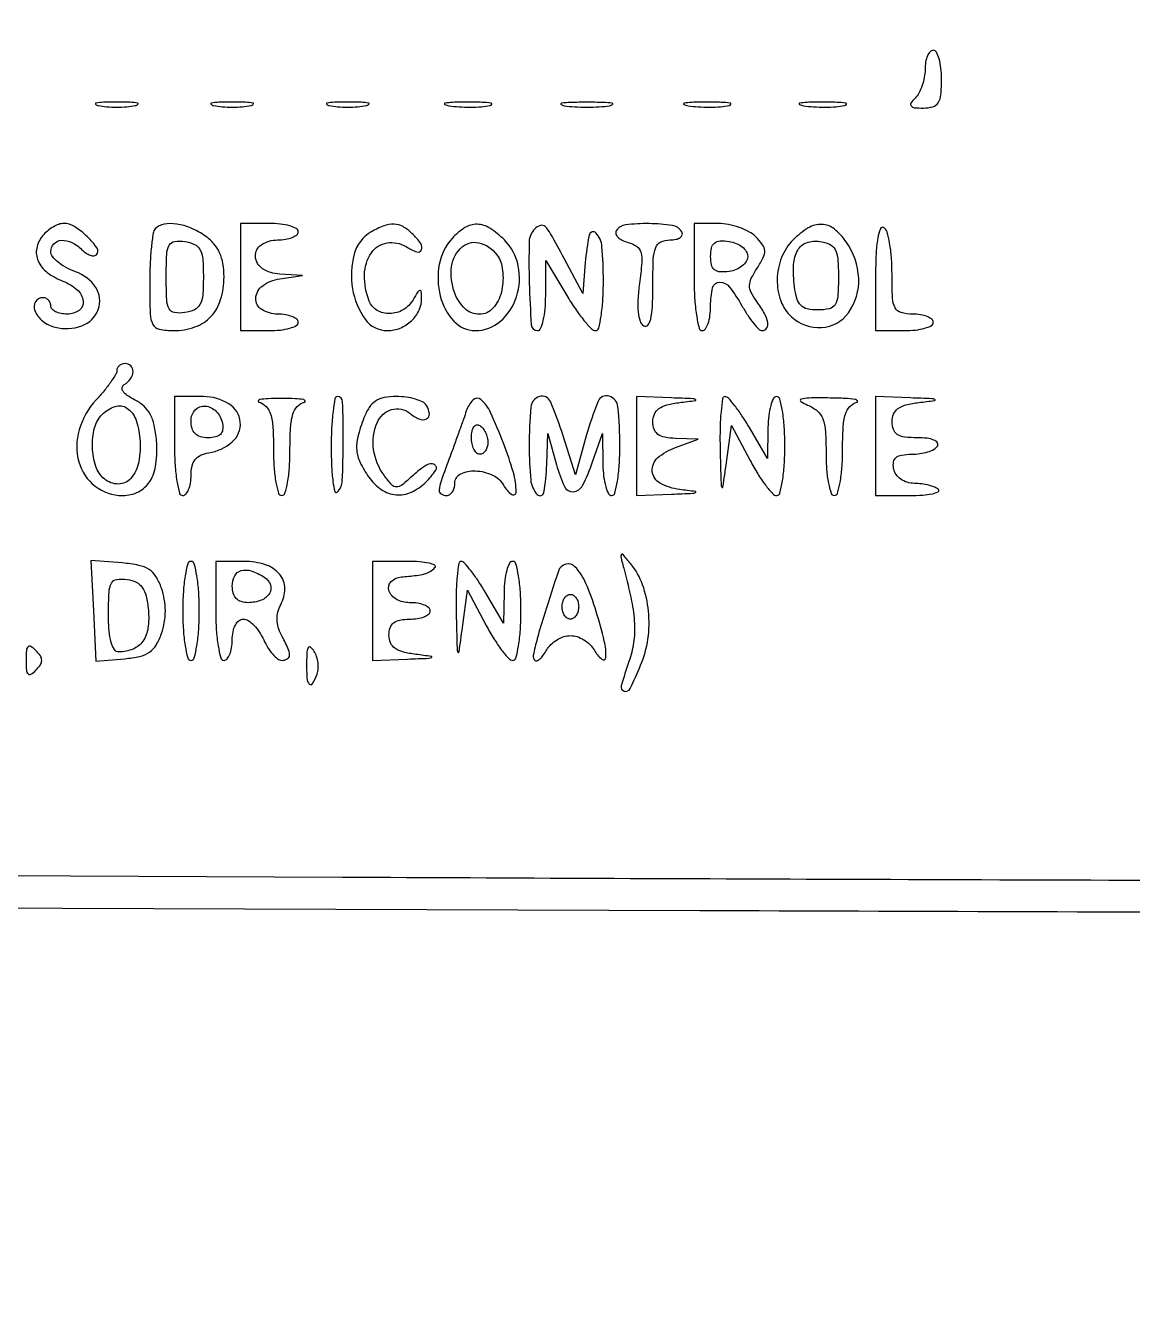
# Model space of a CAD drawing. Header units: millimetres. Extents: x 42961 to 43381, y 28224 to 28521.
# Drawn here: x 43301.1 to 43313.15, y 28317.02 to 28330.98 of the extents above; entities that cross this region are included whole.
import ezdxf

# ---------------------------------------------------------------- set-up
doc = ezdxf.new("R2010")
doc.units = ezdxf.units.MM

msp = doc.modelspace()

# ---------------------------------------------------------------- linework, layer by layer
for points in [[(43291.582, 28372.918), (43291.583, 28347.157), (43291.584, 28321.396), (43308.438, 28321.336, 0.000121), (43315.361, 28321.314, 0.000124), (43322.225, 28321.294, 0.00012)], [(43316.464, 28321.653, -0.000215), (43310.118, 28321.673, -0.000318), (43304.547, 28321.696), (43291.961, 28321.755), (43291.955, 28335.01, 0.000338), (43291.948, 28340.97, 0.000211), (43291.932, 28347.953, 0.000212), (43291.911, 28354.834, 0.000386), (43291.886, 28360.457)]]:
    msp.add_lwpolyline(points, format="xyb")
for points in [[(43310.892, 28330.5, -0.045545), (43310.884, 28330.413, -0.037078), (43310.86, 28330.323, -0.038434), (43310.825, 28330.242, -0.075503), (43310.784, 28330.186, 0.043912), (43310.738, 28330.132, 0.338229), (43310.74, 28330.101, 0.201593), (43310.775, 28330.082, 0.02009), (43310.874, 28330.078, 0.069723), (43310.976, 28330.093, 0.184862), (43311.035, 28330.136, 0.118928), (43311.064, 28330.223, 0.021923), (43311.071, 28330.392, 0.027026), (43311.065, 28330.513, 0.042582), (43311.045, 28330.614, 0.052312), (43311.016, 28330.686, 0.277684), (43310.982, 28330.707, 0.213207), (43310.947, 28330.691, 0.080277), (43310.918, 28330.646, 0.061077), (43310.898, 28330.579, 0.041555)], [(43301.888, 28330.105, 0.029693), (43301.98, 28330.092, 0.017887), (43302.09, 28330.089, 0.017887), (43302.2, 28330.092, 0.029693), (43302.292, 28330.105, 0.142433), (43302.32, 28330.119, 0.611425), (43302.316, 28330.132, 0.039503), (43302.235, 28330.141, 0.008087), (43302.09, 28330.144, 0.008087), (43301.945, 28330.141, 0.039503), (43301.864, 28330.132, 0.611425), (43301.86, 28330.119, 0.142433)], [(43303.145, 28330.105, 0.029693), (43303.238, 28330.092, 0.017887), (43303.348, 28330.089, 0.017887), (43303.458, 28330.092, 0.029693), (43303.55, 28330.105, 0.142433), (43303.577, 28330.119, 0.611425), (43303.574, 28330.132, 0.039503), (43303.492, 28330.141, 0.008087), (43303.348, 28330.144, 0.008087), (43303.203, 28330.141, 0.039503), (43303.121, 28330.132, 0.611425), (43303.118, 28330.119, 0.142433)], [(43304.403, 28330.105, 0.029693), (43304.495, 28330.092, 0.017887), (43304.605, 28330.089, 0.017887), (43304.715, 28330.092, 0.029693), (43304.807, 28330.105, 0.142433), (43304.835, 28330.119, 0.611425), (43304.831, 28330.132, 0.039503), (43304.75, 28330.141, 0.008087), (43304.605, 28330.144, 0.008087), (43304.46, 28330.141, 0.039503), (43304.379, 28330.132, 0.611425), (43304.375, 28330.119, 0.142433)], [(43305.706, 28330.104, 0.022548), (43305.816, 28330.092, 0.015659), (43305.941, 28330.088, 0.015827), (43306.061, 28330.093, 0.031163), (43306.155, 28330.105, 0.248898), (43306.173, 28330.119, 0.49082), (43306.165, 28330.132, 0.030832), (43306.069, 28330.14, 0.00738), (43305.907, 28330.142, 0.006817), (43305.747, 28330.14, 0.040183), (43305.663, 28330.13, 0.720633), (43305.661, 28330.118, 0.075924)], [(43306.962, 28330.104, 0.023547), (43307.075, 28330.092, 0.014044), (43307.209, 28330.088, 0.014044), (43307.344, 28330.092, 0.023547), (43307.456, 28330.104, 0.124239), (43307.489, 28330.117, 0.664672), (43307.486, 28330.13, 0.03126), (43307.386, 28330.139, 0.006336), (43307.209, 28330.141, 0.006336), (43307.032, 28330.139, 0.03126), (43306.933, 28330.13, 0.664672), (43306.93, 28330.117, 0.124239)], [(43308.311, 28330.104, 0.022548), (43308.421, 28330.092, 0.015659), (43308.545, 28330.088, 0.015827), (43308.665, 28330.093, 0.031163), (43308.76, 28330.105, 0.248898), (43308.777, 28330.119, 0.49082), (43308.77, 28330.132, 0.030832), (43308.673, 28330.14, 0.00738), (43308.512, 28330.142, 0.006817), (43308.351, 28330.14, 0.040183), (43308.267, 28330.13, 0.720633), (43308.266, 28330.118, 0.075924)], [(43309.568, 28330.104, 0.022548), (43309.678, 28330.092, 0.015659), (43309.803, 28330.088, 0.015827), (43309.923, 28330.093, 0.031163), (43310.017, 28330.105, 0.248898), (43310.035, 28330.119, 0.49082), (43310.027, 28330.132, 0.030832), (43309.93, 28330.14, 0.00738), (43309.769, 28330.142, 0.006817), (43309.608, 28330.14, 0.040183), (43309.525, 28330.13, 0.720633), (43309.523, 28330.118, 0.075924)], [(43301.283, 28328.687, 0.125206), (43301.218, 28328.551, 0.155088), (43301.234, 28328.412, 0.12651), (43301.333, 28328.287, 0.070906), (43301.504, 28328.193, -0.090587), (43301.659, 28328.099, -0.180878), (43301.725, 28327.974, -0.277781), (43301.682, 28327.874, -0.155573), (43301.551, 28327.833, -0.048028), (43301.483, 28327.839, -0.068025), (43301.424, 28327.859, -0.088204), (43301.385, 28327.888, -0.191087), (43301.372, 28327.923, 0.099038), (43301.365, 28327.957, 0.097945), (43301.345, 28327.986, 0.097945), (43301.316, 28328.006, 0.099038), (43301.282, 28328.012, 0.269354), (43301.204, 28327.967, 0.23334), (43301.198, 28327.871, 0.123368), (43301.284, 28327.757, 0.109258), (43301.418, 28327.69, 0.150875), (43301.71, 28327.705, 0.219513), (43301.889, 28327.885, 0.239214), (43301.861, 28328.124, 0.163826), (43301.641, 28328.295, -0.038986), (43301.538, 28328.341, -0.048318), (43301.451, 28328.399, -0.055992), (43301.391, 28328.46, -0.167193), (43301.372, 28328.515, -0.192125), (43301.405, 28328.599, -0.190705), (43301.487, 28328.637, -0.129496), (43301.601, 28328.614, -0.082199), (43301.711, 28328.535, 0.045723), (43301.756, 28328.498, 0.065644), (43301.801, 28328.475, 0.085674), (43301.841, 28328.468, 0.198541), (43301.868, 28328.479, 0.361358), (43301.875, 28328.553, 0.051691), (43301.77, 28328.676, 0.049467), (43301.629, 28328.787, 0.142166), (43301.511, 28328.821, 0.089557), (43301.458, 28328.811, 0.043118), (43301.396, 28328.782, 0.040905), (43301.334, 28328.738, 0.046259)], [(43302.509, 28328.761, 0.161051), (43302.486, 28328.714, 0.011119), (43302.467, 28328.565, 0.014928), (43302.454, 28328.382, 0.010625), (43302.449, 28328.177, 0.007185), (43302.454, 28327.835, 0.10957), (43302.483, 28327.72, 0.234203), (43302.553, 28327.668, 0.046356), (43302.712, 28327.653, 0.085219), (43302.942, 28327.693, 0.120719), (43303.115, 28327.806, 0.115196), (43303.221, 28327.991, 0.072986), (43303.258, 28328.238, 0.040604), (43303.246, 28328.384, 0.065421), (43303.21, 28328.502, 0.072017), (43303.148, 28328.6, 0.062224), (43303.058, 28328.681, 0.050256), (43302.901, 28328.769, 0.066479), (43302.743, 28328.814, 0.080936), (43302.606, 28328.812, 0.152923)], [(43303.437, 28328.237), (43303.437, 28327.653), (43303.752, 28327.653, 0.027026), (43303.872, 28327.66, 0.042582), (43303.974, 28327.68, 0.052312), (43304.045, 28327.708, 0.277684), (43304.066, 28327.743, 0.226478), (43304.05, 28327.777, 0.074992), (43304, 28327.806, 0.057076), (43303.928, 28327.826, 0.038131), (43303.842, 28327.833, -0.140518), (43303.668, 28327.883, -0.27425), (43303.604, 28328.006, -0.22705), (43303.679, 28328.143, -0.117815), (43303.864, 28328.218), (43304.111, 28328.255), (43303.864, 28328.268, -0.129317), (43303.678, 28328.328, -0.239895), (43303.6, 28328.462, -0.271961), (43303.665, 28328.589, -0.143169), (43303.842, 28328.641, 0.038131), (43303.928, 28328.648, 0.057076), (43304, 28328.668, 0.074992), (43304.05, 28328.697, 0.226478), (43304.066, 28328.731, 0.277684), (43304.045, 28328.766, 0.052312), (43303.974, 28328.794, 0.042582), (43303.872, 28328.814, 0.027026), (43303.752, 28328.821), (43303.437, 28328.821)], [(43304.859, 28328.728, 0.197877), (43304.675, 28328.487, 0.107006), (43304.657, 28328.109, 0.115225), (43304.796, 28327.777, 0.241194), (43305.038, 28327.653, 0.099509), (43305.177, 28327.681, 0.091353), (43305.3, 28327.761, 0.094085), (43305.383, 28327.877, 0.114002), (43305.41, 28328.008, 0.02108), (43305.406, 28328.079, 0.439142), (43305.391, 28328.091, 0.207524), (43305.368, 28328.075, 0.009158), (43305.316, 28327.99, -0.126242), (43305.209, 28327.881, -0.128048), (43305.062, 28327.838, -0.142699), (43304.925, 28327.873, -0.168845), (43304.839, 28327.975, -0.095375), (43304.788, 28328.262, -0.146493), (43304.863, 28328.501, -0.206219), (43305.033, 28328.609, -0.181916), (43305.241, 28328.568, 0.051478), (43305.357, 28328.511, 0.395186), (43305.408, 28328.532, 0.26776), (43305.401, 28328.602, 0.039226), (43305.305, 28328.713, 0.071261), (43305.208, 28328.786, 0.11752), (43305.11, 28328.813, 0.099518), (43304.998, 28328.794, 0.041109)], [(43305.741, 28328.657, 0.138885), (43305.602, 28328.375, 0.108198), (43305.613, 28328.031, 0.123793), (43305.761, 28327.757, 0.210679), (43305.995, 28327.653, 0.18079), (43306.267, 28327.755, 0.137236), (43306.443, 28328.022, 0.127256), (43306.462, 28328.359, 0.148304), (43306.311, 28328.641, 0.052883), (43306.153, 28328.769, 0.137629), (43306.015, 28328.812, 0.149868), (43305.882, 28328.775, 0.066893)], [(43306.641, 28328.761, 0.193173), (43306.581, 28328.622, 0.012283), (43306.582, 28328.171, 0.009829), (43306.604, 28327.716, 0.394915), (43306.671, 28327.653, 0.303081), (43306.705, 28327.677, 0.04014), (43306.734, 28327.765, 0.03557), (43306.754, 28327.889, 0.022191), (43306.761, 28328.035), (43306.762, 28328.417), (43306.991, 28328.035, 0.015225), (43307.085, 28327.889, 0.021695), (43307.177, 28327.765, 0.01856), (43307.26, 28327.672, 0.205045), (43307.304, 28327.653, 0.345417), (43307.338, 28327.679, 0.02113), (43307.364, 28327.812, 0.024216), (43307.383, 28327.986, 0.014776), (43307.389, 28328.192, 0.019362), (43307.374, 28328.569, 0.175356), (43307.308, 28328.717, 0.600894), (43307.236, 28328.697, 0.030736), (43307.192, 28328.394), (43307.165, 28328.057), (43306.961, 28328.439, 0.004087), (43306.815, 28328.707, 0.069004), (43306.755, 28328.787, 0.282172), (43306.703, 28328.799, 0.118945)], [(43307.53, 28328.741, 0.216585), (43307.526, 28328.707, 0.124745), (43307.548, 28328.671, 0.082527), (43307.594, 28328.639, 0.047449), (43307.659, 28328.615, -0.089747), (43307.751, 28328.572, -0.173834), (43307.797, 28328.507, -0.088226), (43307.807, 28328.394, -0.01319), (43307.782, 28328.168, 0.019404), (43307.765, 28327.993, 0.039141), (43307.768, 28327.855, 0.051349), (43307.788, 28327.756, 0.180455), (43307.828, 28327.705, 0.376229), (43307.872, 28327.712, 0.115324), (43307.904, 28327.778, 0.044879), (43307.923, 28327.916, 0.01158), (43307.928, 28328.142, -0.009435), (43307.933, 28328.431, -0.079413), (43307.959, 28328.558, -0.19537), (43308.014, 28328.619, -0.111537), (43308.113, 28328.641, 0.047867), (43308.18, 28328.648, 0.104212), (43308.227, 28328.668, 0.181468), (43308.248, 28328.697, 0.202618), (43308.242, 28328.731, 0.221556), (43308.14, 28328.798, 0.032699), (43307.886, 28328.819, 0.03252), (43307.632, 28328.806, 0.229276)], [(43308.377, 28328.237, 0.013867), (43308.383, 28328.009, 0.024301), (43308.403, 28327.822, 0.022017), (43308.431, 28327.681, 0.345347), (43308.467, 28327.653, 0.254951), (43308.501, 28327.672, 0.06271), (43308.53, 28327.732, 0.048861), (43308.55, 28327.819, 0.031626), (43308.557, 28327.923, -0.056221), (43308.579, 28328.121, -0.349378), (43308.654, 28328.181, -0.232793), (43308.761, 28328.128, -0.035077), (43308.898, 28327.923, 0.01755), (43308.961, 28327.82, 0.024503), (43309.025, 28327.733, 0.02252), (43309.083, 28327.668, 0.199272), (43309.118, 28327.654, 0.252955), (43309.167, 28327.68, 0.194382), (43309.18, 28327.741, 0.0838), (43309.144, 28327.84, 0.029308), (43309.061, 28327.969, -0.039058), (43308.999, 28328.068, -0.12193), (43308.981, 28328.144, -0.112362), (43309, 28328.223, -0.030601), (43309.064, 28328.335, 0.027529), (43309.13, 28328.449, 0.130319), (43309.146, 28328.522, 0.146992), (43309.122, 28328.589, 0.03832), (43309.048, 28328.676, 0.072451), (43308.973, 28328.731, 0.038739), (43308.868, 28328.778, 0.03758), (43308.751, 28328.81, 0.047779), (43308.64, 28328.821), (43308.377, 28328.821)], [(43309.455, 28328.641, 0.103409), (43309.329, 28328.449, 0.088959), (43309.282, 28328.211, 0.092066), (43309.32, 28327.979, 0.122185), (43309.439, 28327.802, 0.201493), (43309.766, 28327.687, 0.224585), (43310.057, 28327.847, 0.170204), (43310.169, 28328.224, 0.141948), (43310.033, 28328.621, 0.071653), (43309.902, 28328.761, 0.161159), (43309.767, 28328.811, 0.148358), (43309.62, 28328.772, 0.05776)], [(43310.353, 28328.242), (43310.353, 28327.653), (43310.667, 28327.653, 0.027026), (43310.788, 28327.66, 0.042582), (43310.889, 28327.68, 0.052312), (43310.961, 28327.708, 0.277684), (43310.982, 28327.743, 0.226478), (43310.965, 28327.777, 0.074992), (43310.916, 28327.806, 0.057076), (43310.843, 28327.826, 0.038131), (43310.757, 28327.833, -0.062618), (43310.63, 28327.849, -0.216343), (43310.566, 28327.9, -0.106945), (43310.538, 28328.007, -0.010564), (43310.532, 28328.277, 0.018832), (43310.526, 28328.451, 0.025672), (43310.506, 28328.606, 0.024383), (43310.478, 28328.729, 0.187586), (43310.443, 28328.776, 0.469367), (43310.405, 28328.763, 0.050604), (43310.377, 28328.661, 0.030582), (43310.358, 28328.488, 0.011118)], [(43303.033, 28328.237, -0.019116), (43303.026, 28328.041, -0.101285), (43302.996, 28327.938, -0.164128), (43302.936, 28327.881, -0.074836), (43302.831, 28327.849, -0.071445), (43302.719, 28327.849, -0.241106), (43302.661, 28327.89, -0.10971), (43302.634, 28327.989, -0.010782), (43302.629, 28328.237, -0.010782), (43302.634, 28328.485, -0.10971), (43302.661, 28328.584, -0.241106), (43302.719, 28328.625, -0.071445), (43302.831, 28328.625, -0.074836), (43302.936, 28328.593, -0.164128), (43302.996, 28328.536, -0.101285), (43303.026, 28328.433, -0.019116)], [(43306.248, 28328.453, -0.081642), (43306.278, 28328.381, -0.039195), (43306.294, 28328.282, -0.037502), (43306.294, 28328.173, -0.043868), (43306.278, 28328.071, -0.121664), (43306.186, 28327.897, -0.209178), (43306.039, 28327.831, -0.197802), (43305.884, 28327.892, -0.110989), (43305.77, 28328.063, -0.122944), (43305.736, 28328.352, -0.19235), (43305.855, 28328.568, -0.259851), (43306.058, 28328.604, -0.170788)], [(43308.961, 28328.462, -0.139711), (43308.945, 28328.408, -0.08408), (43308.901, 28328.358, -0.072525), (43308.836, 28328.319, -0.062417), (43308.759, 28328.298, -0.046777), (43308.659, 28328.293, -0.159873), (43308.599, 28328.316, -0.16992), (43308.567, 28328.369, -0.054436), (43308.557, 28328.462, -0.054436), (43308.567, 28328.554, -0.16992), (43308.599, 28328.607, -0.159873), (43308.659, 28328.63, -0.046777), (43308.759, 28328.625, -0.062417), (43308.836, 28328.604, -0.072525), (43308.901, 28328.565, -0.08408), (43308.945, 28328.515, -0.139711)], [(43309.949, 28328.237, -0.016149), (43309.942, 28328.029, -0.124134), (43309.912, 28327.936, -0.201266), (43309.849, 28327.891, -0.05449), (43309.724, 28327.878, -0.052962), (43309.609, 28327.89, -0.144875), (43309.539, 28327.929, -0.129501), (43309.496, 28328.003, -0.038644), (43309.47, 28328.132, -0.038168), (43309.461, 28328.374, -0.11846), (43309.505, 28328.53, -0.183194), (43309.601, 28328.611, -0.119789), (43309.746, 28328.625, -0.0745), (43309.852, 28328.594, -0.164283), (43309.912, 28328.536, -0.101485), (43309.941, 28328.433, -0.019107)], [(43302.09, 28327.217, -0.137331), (43302.078, 28327.174, -0.016863), (43302.024, 28327.092, -0.018929), (43301.952, 28326.997, -0.014588), (43301.866, 28326.898, 0.115838), (43301.68, 28326.572, 0.139879), (43301.678, 28326.222, 0.16282), (43301.855, 28325.959, 0.165329), (43302.154, 28325.857, 0.116326), (43302.328, 28325.898, 0.139564), (43302.451, 28326.011, 0.107746), (43302.517, 28326.199, 0.051603), (43302.523, 28326.455, 0.031852), (43302.498, 28326.622, 0.070483), (43302.454, 28326.743, 0.085853), (43302.384, 28326.832, 0.069233), (43302.284, 28326.9, -0.032986), (43302.204, 28326.947, -0.095261), (43302.158, 28326.992, -0.198731), (43302.15, 28327.032, -0.210864), (43302.172, 28327.065, 0.101334), (43302.241, 28327.129, 0.145681), (43302.267, 28327.208, 0.211196), (43302.243, 28327.269, 0.195655), (43302.18, 28327.294, 0.084057), (43302.146, 28327.288, 0.093107), (43302.117, 28327.271, 0.100505), (43302.097, 28327.247, 0.116351)], [(43302.719, 28326.396, 0.015416), (43302.725, 28326.188, 0.025878), (43302.745, 28326.014, 0.024068), (43302.773, 28325.884, 0.339565), (43302.809, 28325.857, 0.221993), (43302.843, 28325.873, 0.076815), (43302.872, 28325.921, 0.058415), (43302.892, 28325.992, 0.039255), (43302.899, 28326.075, -0.054765), (43302.91, 28326.177, -0.111518), (43302.944, 28326.249, -0.12044), (43303.003, 28326.296, -0.070259), (43303.091, 28326.322, 0.143071), (43303.348, 28326.441, 0.240701), (43303.435, 28326.656, 0.235332), (43303.311, 28326.856, 0.139937), (43303.036, 28326.935), (43302.719, 28326.935)], [(43303.639, 28326.873, -0.142739), (43303.717, 28326.827, -0.11525), (43303.765, 28326.742, -0.059277), (43303.79, 28326.597, -0.013064), (43303.797, 28326.344, 0.017338), (43303.803, 28326.158, 0.028229), (43303.823, 28326, 0.02758), (43303.851, 28325.883, 0.330911), (43303.886, 28325.857, 0.330911), (43303.922, 28325.883, 0.02758), (43303.95, 28326, 0.028229), (43303.97, 28326.158, 0.017338), (43303.976, 28326.344, -0.013064), (43303.983, 28326.597, -0.059277), (43304.008, 28326.742, -0.11525), (43304.056, 28326.827, -0.142739), (43304.133, 28326.873, 0.426272), (43304.142, 28326.888, 0.284687), (43304.126, 28326.902, 0.032121), (43304.032, 28326.911, 0.009088), (43303.886, 28326.914, 0.009088), (43303.74, 28326.911, 0.032121), (43303.647, 28326.902, 0.284687), (43303.631, 28326.888, 0.426272)], [(43304.425, 28326.381, 0.010988), (43304.43, 28326.173, 0.021891), (43304.444, 28326.009, 0.026556), (43304.465, 28325.899, 0.585412), (43304.49, 28325.892, 0.186986), (43304.546, 28326.018, 0.010861), (43304.556, 28326.446, 0.008414), (43304.55, 28326.879, 0.404919), (43304.493, 28326.935, 0.364163), (43304.466, 28326.912, 0.013387), (43304.445, 28326.772, 0.018845), (43304.43, 28326.593, 0.011417)], [(43304.782, 28326.704, 0.026609), (43304.715, 28326.496, 0.08454), (43304.703, 28326.35, 0.09448), (43304.739, 28326.218, 0.03846), (43304.835, 28326.057, 0.090788), (43304.971, 28325.922, 0.128357), (43305.131, 28325.865, 0.128325), (43305.298, 28325.894, 0.090718), (43305.456, 28326.002, 0.045869), (43305.564, 28326.132, 0.451583), (43305.549, 28326.193, 0.27156), (43305.463, 28326.189, 0.037785), (43305.316, 28326.075, -0.013971), (43305.193, 28325.969, -0.173822), (43305.136, 28325.95, -0.213523), (43305.085, 28325.973, -0.022315), (43305.001, 28326.077, -0.123395), (43304.887, 28326.358, -0.13396), (43304.924, 28326.649, -0.223211), (43305.082, 28326.793, -0.253395), (43305.281, 28326.753, 0.072106), (43305.383, 28326.691, 0.214819), (43305.463, 28326.692, 0.321432), (43305.494, 28326.748, 0.11013), (43305.462, 28326.839, 0.141776), (43305.421, 28326.876, 0.041956), (43305.342, 28326.907, 0.038408), (43305.243, 28326.928, 0.033161), (43305.136, 28326.935, 0.044403), (43305.002, 28326.923, 0.100208), (43304.908, 28326.886, 0.105426), (43304.839, 28326.816, 0.052631)], [(43305.896, 28326.778, -0.005757), (43305.868, 28326.695, -0.00163), (43305.823, 28326.567, -0.001642), (43305.771, 28326.423, -0.001735), (43305.719, 28326.282, 0.004143), (43305.622, 28326.014, 0.063751), (43305.601, 28325.918, 0.278313), (43305.622, 28325.875, 0.143436), (43305.683, 28325.857, 0.148195), (43305.717, 28325.867, 0.098894), (43305.746, 28325.897, 0.082425), (43305.766, 28325.94, 0.064853), (43305.772, 28325.992, -0.287501), (43305.835, 28326.092, -0.12365), (43305.996, 28326.125, -0.098464), (43306.181, 28326.08, -0.158019), (43306.3, 28325.97, 0.109536), (43306.391, 28325.869, 0.610881), (43306.439, 28325.894, 0.071675), (43306.409, 28326.108, 0.020184), (43306.301, 28326.428, 0.015425), (43306.161, 28326.761, 0.108281), (43306.056, 28326.901, 0.390378), (43305.97, 28326.898, 0.120889)], [(43306.581, 28326.396, 0.022696), (43306.598, 28326.026, 0.168156), (43306.669, 28325.867, 0.618887), (43306.741, 28325.889, 0.033509), (43306.772, 28326.194), (43306.783, 28326.531), (43306.878, 28326.192, 0.040274), (43306.965, 28325.955, 0.313759), (43307.062, 28325.898, 0.262662), (43307.163, 28325.967, 0.03223), (43307.272, 28326.223), (43307.379, 28326.531), (43307.384, 28326.194, 0.025181), (43307.392, 28326.065, 0.039733), (43307.414, 28325.956, 0.047226), (43307.444, 28325.879, 0.284156), (43307.479, 28325.857, 0.339565), (43307.514, 28325.884, 0.024068), (43307.542, 28326.014, 0.025878), (43307.562, 28326.188, 0.015416), (43307.569, 28326.396, 0.024059), (43307.548, 28326.822, 0.302941), (43307.451, 28326.94, 0.388365), (43307.332, 28326.883, 0.028501), (43307.203, 28326.508), (43307.084, 28326.082), (43306.951, 28326.508, 0.02705), (43306.813, 28326.88, 0.380905), (43306.694, 28326.935, 0.305062), (43306.6, 28326.82, 0.023038)], [(43307.748, 28326.396), (43307.748, 28325.857), (43308.13, 28325.871, 0.001178), (43308.363, 28325.881, 0.118219), (43308.394, 28325.89, 0.719386), (43308.392, 28325.9, 0.002653), (43308.22, 28325.922, -0.09483), (43308.008, 28325.991, -0.247815), (43307.922, 28326.12, -0.242259), (43307.98, 28326.266, -0.092097), (43308.175, 28326.381), (43308.422, 28326.472), (43308.175, 28326.479, -0.03833), (43308.057, 28326.491, -0.113116), (43307.983, 28326.523, -0.149341), (43307.942, 28326.578, -0.086545), (43307.928, 28326.66, -0.100783), (43307.945, 28326.743, -0.1371), (43307.993, 28326.803, -0.094495), (43308.08, 28326.844, -0.030931), (43308.22, 28326.87, 0.002653), (43308.392, 28326.892, 0.719386), (43308.394, 28326.902, 0.118219), (43308.363, 28326.911, 0.001178), (43308.13, 28326.92), (43307.748, 28326.935)], [(43308.66, 28326.373, 0.000645), (43308.67, 28325.989, 0.096886), (43308.679, 28325.946, 0.754551), (43308.691, 28325.948, 0.001715), (43308.729, 28326.216), (43308.784, 28326.62), (43308.987, 28326.239, 0.016787), (43309.07, 28326.093, 0.023919), (43309.155, 28325.969, 0.021464), (43309.232, 28325.877, 0.211731), (43309.277, 28325.857, 0.342186), (43309.311, 28325.884, 0.022543), (43309.339, 28326.015, 0.02512), (43309.359, 28326.189, 0.015349), (43309.365, 28326.396, 0.015416), (43309.359, 28326.604, 0.025878), (43309.339, 28326.778, 0.024068), (43309.311, 28326.908, 0.339565), (43309.275, 28326.935, 0.284825), (43309.24, 28326.913, 0.04736), (43309.211, 28326.836, 0.039788), (43309.189, 28326.727, 0.025185), (43309.181, 28326.598), (43309.177, 28326.261), (43308.979, 28326.597, 0.01377), (43308.898, 28326.726, 0.019899), (43308.82, 28326.835, 0.016086), (43308.75, 28326.918, 0.209461), (43308.714, 28326.934, 0.374988), (43308.688, 28326.912, 0.013247), (43308.67, 28326.77, 0.018709), (43308.66, 28326.589, 0.011257)], [(43309.612, 28326.842, -0.079559), (43309.717, 28326.779, -0.127882), (43309.777, 28326.694, -0.075748), (43309.807, 28326.558, -0.014966), (43309.814, 28326.309, 0.018709), (43309.82, 28326.136, 0.030344), (43309.84, 28325.99, 0.031132), (43309.869, 28325.882, 0.323127), (43309.904, 28325.857, 0.330911), (43309.939, 28325.883, 0.02758), (43309.967, 28326, 0.028229), (43309.987, 28326.158, 0.017338), (43309.994, 28326.344, -0.013064), (43310, 28326.597, -0.059277), (43310.025, 28326.742, -0.11525), (43310.073, 28326.827, -0.142739), (43310.151, 28326.873, 0.54726), (43310.156, 28326.888, 0.183881), (43310.13, 28326.903, 0.027659), (43310.022, 28326.914, 0.008626), (43309.859, 28326.919, 0.005149), (43309.625, 28326.919, 0.0727), (43309.543, 28326.906, 0.625684), (43309.539, 28326.881, 0.055727)], [(43310.353, 28326.396), (43310.353, 28325.857), (43310.727, 28325.857, 0.016274), (43310.866, 28325.862, 0.035223), (43310.972, 28325.876, 0.064748), (43311.033, 28325.897, 0.511632), (43311.037, 28325.922, 0.101472), (43310.999, 28325.947, 0.03194), (43310.933, 28325.968, 0.030422), (43310.856, 28325.983, 0.029444), (43310.776, 28325.989, -0.070525), (43310.697, 28326.001, -0.080061), (43310.627, 28326.035, -0.086852), (43310.576, 28326.087, -0.104559), (43310.55, 28326.149, -0.086837), (43310.549, 28326.223, -0.186858), (43310.576, 28326.271, -0.133307), (43310.638, 28326.298, -0.036982), (43310.745, 28326.306, 0.036571), (43310.836, 28326.313, 0.040724), (43310.921, 28326.332, 0.044687), (43310.99, 28326.361, 0.133171), (43311.026, 28326.396, 0.297719), (43311.026, 28326.431, 0.145541), (43310.989, 28326.46, 0.069343), (43310.914, 28326.48, 0.027979), (43310.807, 28326.486, -0.029717), (43310.671, 28326.494, -0.111854), (43310.59, 28326.522, -0.164998), (43310.547, 28326.576, -0.088304), (43310.532, 28326.66, -0.100783), (43310.549, 28326.743, -0.1371), (43310.597, 28326.803, -0.094495), (43310.684, 28326.844, -0.030931), (43310.824, 28326.87, 0.002653), (43310.996, 28326.892, 0.719386), (43310.998, 28326.902, 0.118219), (43310.967, 28326.911, 0.001178), (43310.735, 28326.92), (43310.353, 28326.935)], [(43302.342, 28326.477, -0.06689), (43302.329, 28326.223, -0.134905), (43302.242, 28326.043, -0.215811), (43302.107, 28325.982, -0.175157), (43301.955, 28326.037, -0.140903), (43301.862, 28326.174, -0.071012), (43301.825, 28326.382, -0.070692), (43301.848, 28326.593, -0.135235), (43301.931, 28326.74, -0.117125), (43302.071, 28326.826, -0.225703), (43302.199, 28326.81, -0.166296), (43302.296, 28326.689, -0.064818)], [(43303.241, 28326.642, -0.081073), (43303.243, 28326.572, -0.164476), (43303.219, 28326.523, -0.142094), (43303.167, 28326.495, -0.055256), (43303.085, 28326.486, -0.067185), (43303.001, 28326.497, -0.12999), (43302.943, 28326.531, -0.12999), (43302.91, 28326.588, -0.067185), (43302.899, 28326.672, -0.188778), (43302.944, 28326.789, -0.232055), (43303.053, 28326.831, -0.183129), (43303.174, 28326.773, -0.143076)], [(43306.132, 28326.435, -0.067639), (43306.125, 28326.386, -0.08433), (43306.105, 28326.344, -0.09965), (43306.076, 28326.316, -0.142666), (43306.042, 28326.306, -0.195654), (43306.008, 28326.32, -0.086673), (43305.978, 28326.36, -0.066561), (43305.959, 28326.42, -0.0466), (43305.952, 28326.491, -0.047867), (43305.959, 28326.558, -0.104212), (43305.978, 28326.605, -0.181468), (43306.008, 28326.626, -0.202618), (43306.042, 28326.62, -0.08825), (43306.076, 28326.59, -0.053305), (43306.105, 28326.543, -0.051278), (43306.125, 28326.489, -0.061875)], [(43307.615, 28325.049, -0.014112), (43307.696, 28324.707, -0.038026), (43307.728, 28324.46, -0.050176), (43307.718, 28324.254, -0.046887), (43307.668, 28324.049, 0.014791), (43307.584, 28323.785, 0.40138), (43307.616, 28323.725, 0.375561), (43307.68, 28323.753, 0.014564), (43307.795, 28324.007, 0.064147), (43307.874, 28324.293, 0.05923), (43307.88, 28324.598, 0.061759), (43307.816, 28324.884, 0.085525), (43307.688, 28325.111, 0.004862), (43307.603, 28325.213, 0.416999), (43307.585, 28325.215, 0.283146), (43307.578, 28325.193, 0.003513)], [(43301.836, 28324.601), (43301.863, 28324.052), (43302.177, 28324.079, 0.034127), (43302.34, 28324.104, 0.094957), (43302.445, 28324.15, 0.107634), (43302.519, 28324.228, 0.051526), (43302.577, 28324.353, 0.042791), (43302.608, 28324.474, 0.041327), (43302.619, 28324.6, 0.041327), (43302.608, 28324.726, 0.042791), (43302.577, 28324.847, 0.052459), (43302.517, 28324.974, 0.113669), (43302.442, 28325.051, 0.094071), (43302.331, 28325.096, 0.028605), (43302.15, 28325.122), (43301.809, 28325.15)], [(43302.809, 28324.6, 0.015416), (43302.815, 28324.392, 0.025878), (43302.835, 28324.218, 0.024068), (43302.863, 28324.088, 0.339565), (43302.899, 28324.061, 0.339565), (43302.934, 28324.088, 0.024068), (43302.962, 28324.218, 0.025878), (43302.982, 28324.392, 0.015416), (43302.988, 28324.6, 0.015416), (43302.982, 28324.808, 0.025878), (43302.962, 28324.981, 0.024068), (43302.934, 28325.111, 0.339565), (43302.899, 28325.139, 0.339565), (43302.863, 28325.111, 0.024068), (43302.835, 28324.981, 0.025878), (43302.815, 28324.808, 0.015416)], [(43303.168, 28324.6, 0.015416), (43303.174, 28324.392, 0.025878), (43303.194, 28324.218, 0.024068), (43303.222, 28324.088, 0.339565), (43303.258, 28324.061, 0.226478), (43303.292, 28324.077, 0.074992), (43303.321, 28324.127, 0.057076), (43303.341, 28324.199, 0.038131), (43303.348, 28324.285, -0.048941), (43303.356, 28324.373, -0.074201), (43303.382, 28324.445, -0.097497), (43303.421, 28324.493, -0.174274), (43303.468, 28324.51, -0.145081), (43303.521, 28324.494, -0.053401), (43303.583, 28324.444, -0.047285), (43303.642, 28324.371, -0.041165), (43303.69, 28324.285, 0.031507), (43303.736, 28324.199, 0.039814), (43303.79, 28324.127, 0.044326), (43303.842, 28324.076, 0.171894), (43303.885, 28324.061, 0.123412), (43303.947, 28324.076, 0.278482), (43303.971, 28324.117, 0.106144), (43303.954, 28324.193, 0.01541), (43303.883, 28324.337, -0.052536), (43303.848, 28324.422, -0.064658), (43303.835, 28324.507, -0.067634), (43303.844, 28324.589, -0.065909), (43303.875, 28324.666, 0.130256), (43303.92, 28324.843, 0.17407), (43303.864, 28324.998, 0.14128), (43303.708, 28325.103, 0.078188), (43303.479, 28325.139), (43303.168, 28325.139)], [(43304.874, 28324.6), (43304.874, 28324.061), (43305.256, 28324.075, 0.001178), (43305.489, 28324.084, 0.118219), (43305.52, 28324.093, 0.719386), (43305.518, 28324.103, 0.002653), (43305.346, 28324.126, -0.030931), (43305.206, 28324.152, -0.094495), (43305.119, 28324.193, -0.1371), (43305.071, 28324.252, -0.100783), (43305.054, 28324.336, -0.081469), (43305.067, 28324.416, -0.147696), (43305.105, 28324.47, -0.120378), (43305.174, 28324.5, -0.045002), (43305.279, 28324.51, 0.038131), (43305.364, 28324.516, 0.057076), (43305.437, 28324.536, 0.074992), (43305.487, 28324.565, 0.226478), (43305.503, 28324.6, 0.226478), (43305.487, 28324.634, 0.074992), (43305.437, 28324.663, 0.057076), (43305.364, 28324.683, 0.038131), (43305.279, 28324.689, -0.123683), (43305.134, 28324.726, -0.194618), (43305.054, 28324.822, -0.283786), (43305.078, 28324.92, -0.174565), (43305.189, 28324.97, 0.007287), (43305.353, 28324.986, 0.039158), (43305.442, 28325.003, 0.068977), (43305.502, 28325.029, 0.060344), (43305.555, 28325.071, 0.500745), (43305.552, 28325.097, 0.070902), (43305.493, 28325.119, 0.037084), (43305.388, 28325.134, 0.016955), (43305.249, 28325.139), (43304.874, 28325.139)], [(43305.786, 28324.577, 0.000645), (43305.796, 28324.193, 0.096886), (43305.805, 28324.15, 0.754551), (43305.817, 28324.152, 0.001715), (43305.855, 28324.42), (43305.91, 28324.824), (43306.113, 28324.442, 0.016787), (43306.197, 28324.296, 0.023919), (43306.281, 28324.173, 0.021464), (43306.358, 28324.081, 0.211731), (43306.403, 28324.061, 0.342186), (43306.437, 28324.088, 0.022543), (43306.465, 28324.219, 0.02512), (43306.485, 28324.393, 0.015349), (43306.491, 28324.6, 0.015416), (43306.485, 28324.808, 0.025878), (43306.465, 28324.981, 0.024068), (43306.437, 28325.111, 0.339565), (43306.401, 28325.139, 0.284825), (43306.366, 28325.117, 0.04736), (43306.337, 28325.04, 0.039788), (43306.315, 28324.931, 0.025185), (43306.307, 28324.802), (43306.303, 28324.465), (43306.105, 28324.801, 0.01377), (43306.024, 28324.93, 0.019899), (43305.946, 28325.038, 0.016086), (43305.876, 28325.121, 0.209461), (43305.84, 28325.138, 0.374988), (43305.814, 28325.115, 0.013247), (43305.796, 28324.973, 0.018709), (43305.786, 28324.792, 0.011257)], [(43306.9, 28325.034, 0.002855), (43306.75, 28324.574, 0.012359), (43306.669, 28324.298, 0.012784), (43306.625, 28324.115, 0.250901), (43306.641, 28324.062, 0.299901), (43306.664, 28324.057, 0.085531), (43306.697, 28324.076, 0.056219), (43306.735, 28324.117, 0.031564), (43306.772, 28324.174, -0.07353), (43306.818, 28324.234, -0.055652), (43306.884, 28324.284, -0.056229), (43306.958, 28324.319, -0.080157), (43307.03, 28324.33, -0.080157), (43307.102, 28324.319, -0.056229), (43307.176, 28324.284, -0.055652), (43307.242, 28324.234, -0.07353), (43307.288, 28324.174, 0.088562), (43307.372, 28324.072, 0.62148), (43307.416, 28324.091, 0.073747), (43307.399, 28324.271, 0.013688), (43307.311, 28324.593, 0.027153), (43307.199, 28324.899, 0.086522), (43307.08, 28325.081, 0.280206), (43306.98, 28325.109, 0.249508)], [(43302.434, 28324.609, -0.057307), (43302.43, 28324.412, -0.120188), (43302.374, 28324.269, -0.142506), (43302.267, 28324.184, -0.095311), (43302.113, 28324.152, -0.254789), (43302.064, 28324.178, -0.079479), (43302.029, 28324.255, -0.048479), (43302.007, 28324.382, -0.01853), (43302, 28324.561, -0.011084), (43302.006, 28324.804, -0.111095), (43302.032, 28324.902, -0.240288), (43302.09, 28324.943, -0.070544), (43302.202, 28324.943, -0.076218), (43302.303, 28324.912, -0.130594), (43302.368, 28324.856, -0.097568), (43302.41, 28324.762, -0.030449)], [(43303.696, 28324.968, -0.165725), (43303.763, 28324.884, -0.231055), (43303.753, 28324.79, -0.162197), (43303.663, 28324.716, -0.092408), (43303.522, 28324.689, -0.077002), (43303.447, 28324.701, -0.12387), (43303.392, 28324.735, -0.121293), (43303.359, 28324.792, -0.072026), (43303.348, 28324.869, -0.116192), (43303.374, 28324.98, -0.211198), (43303.444, 28325.038, -0.153085), (43303.555, 28325.035, -0.058198)], [(43307.12, 28324.645, -0.064853), (43307.113, 28324.593, -0.082425), (43307.093, 28324.549, -0.098894), (43307.064, 28324.52, -0.148195), (43307.03, 28324.51, -0.148195), (43306.996, 28324.52, -0.098894), (43306.966, 28324.549, -0.082425), (43306.947, 28324.593, -0.064853), (43306.94, 28324.645, -0.064853), (43306.947, 28324.696, -0.082425), (43306.966, 28324.74, -0.098894), (43306.996, 28324.769, -0.148195), (43307.03, 28324.779, -0.148195), (43307.064, 28324.769, -0.098894), (43307.093, 28324.74, -0.082425), (43307.113, 28324.696, -0.064853)], [(43301.102, 28324.061, 0.018208), (43301.106, 28323.953, 0.180052), (43301.125, 28323.913, 0.354955), (43301.156, 28323.909, 0.051663), (43301.21, 28323.953, 0.049631), (43301.258, 28324.012, 0.147822), (43301.273, 28324.061, 0.147822), (43301.258, 28324.11, 0.049631), (43301.21, 28324.169, 0.051663), (43301.156, 28324.212, 0.354955), (43301.125, 28324.209, 0.180052), (43301.106, 28324.168, 0.018208)], [(43304.157, 28324.038, 0.014704), (43304.161, 28323.865, 0.173231), (43304.187, 28323.803, 0.508946), (43304.223, 28323.807, 0.038196), (43304.273, 28323.912, 0.078095), (43304.284, 28323.967, 0.047824), (43304.282, 28324.034, 0.046657), (43304.266, 28324.101, 0.06042), (43304.239, 28324.159, 0.066116), (43304.201, 28324.203, 0.458049), (43304.176, 28324.2, 0.134771), (43304.161, 28324.155, 0.013404)]]:
    msp.add_lwpolyline(points, format="xyb", close=True)

doc.saveas('drawing.dxf')
